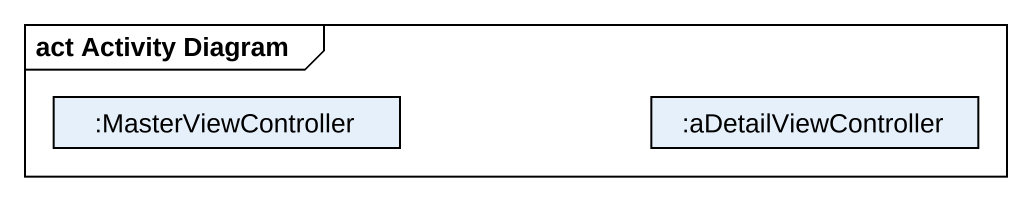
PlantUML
@startuml
mainframe act Activity Diagram
hide empty description
state ":MasterViewController" as MasterViewController <<object>>
state ":aDetailViewController" as aDetailViewController <<object>>
@enduml
